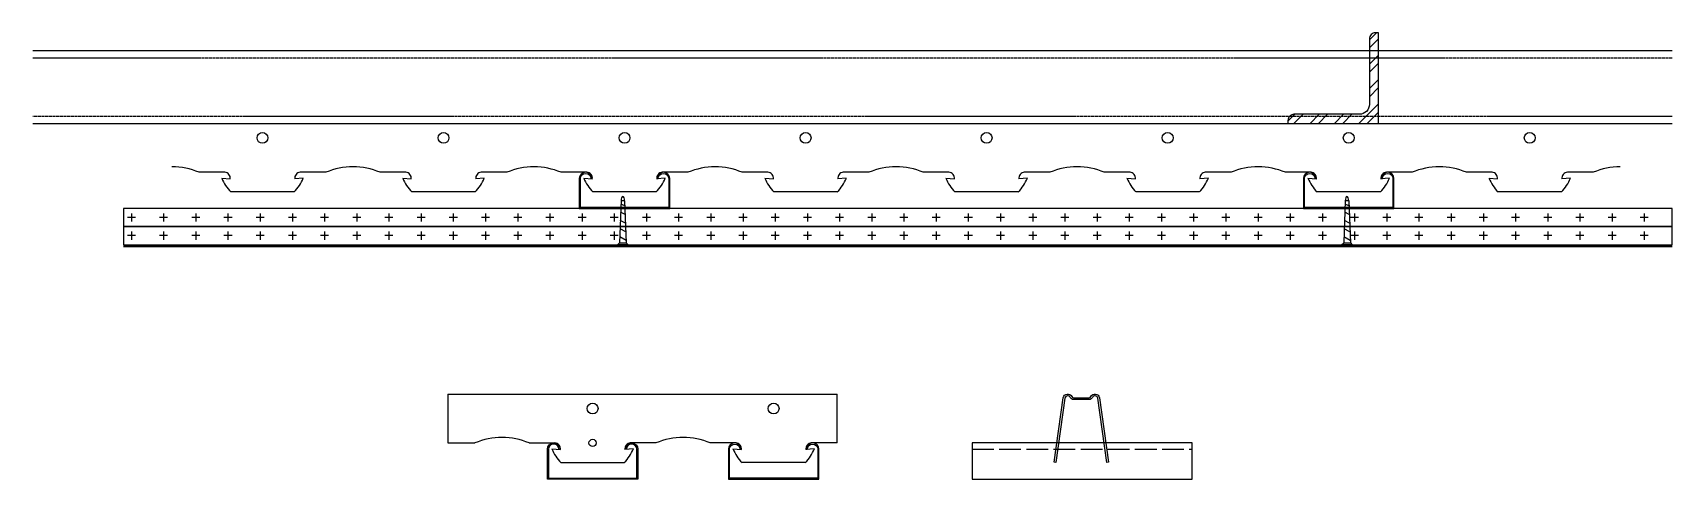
# Model space of a CAD drawing. Header units: millimetres. Extents: x -502 to 404, y -88 to 159.
import ezdxf

# ---------------------------------------------------------------- set-up
doc = ezdxf.new("R2010")
doc.units = ezdxf.units.MM
doc.linetypes.add('ACAD_ISO02W100', pattern=[15, 12, -3])
doc.linetypes.add('HIDDEN', pattern=[0.375, 0.25, -0.125])
for name, color, linetype in [('0-ST-02钢材-看线', 4, 'Continuous'), ('0-ST-03钢材-不可见线', 9, 'HIDDEN'), ('GYPSUM', 52, 'Continuous'), ('LightSteel', 4, 'Continuous'), ('钢架', 1, 'Continuous')]:
    doc.layers.add(name, color=color, linetype=linetype)
doc.layers.add('ZD-乳膠漆', color=8, linetype='Continuous', lineweight=5)

# ---------------------------------------------------------------- blocks, each defined once
blk = doc.blocks.new('YQ060117287590')
for p, q in [((-50, 23.5), (50, 23.5)), ((-20.81, -3.5), (-35, -3.5)), ((-22.5, -6.8), (-17.81, -7.2)), ((22.5, -6.8), (17.81, -7.2)), ((35, -3.5), (20.81, -3.5)), ((17.49, -14.29), (-17.49, -14.29))]:
    blk.add_line(p, q)
blk.add_lwpolyline([(-25, -7), (-25, -23.5), (25, -23.5), (25, -7, 1), (18, -7), (18.6, -7, -1), (24.4, -7), (24.4, -22.9), (-24.4, -22.9), (-24.4, -7, -1), (-18.6, -7), (-18, -7, 1)], format="xyb", close=True)
blk.add_circle((0, 15.5), 3)
for centre, radius, start, end in [((-50, -39.5), 39, 67.38014, 90), ((-1.29, 1.97), 22.96, 202.47073, 225.11134), ((-21.11, -6.82), 3.33, 353.3709, 84.70013), ((1.29, 1.97), 22.96, 314.88866, 337.52927), ((21.11, -6.82), 3.33, 95.29987, 186.6291), ((50, -39.5), 39, 90, 112.61986)]:
    blk.add_arc(centre, radius, start, end)
blk = doc.blocks.new('YQ060117282335')
for p, q in [((-50, 18.9), (50, 18.9)), ((-20.81, -8.1), (-35, -8.1)), ((35, -8.1), (20.81, -8.1)), ((-22.5, -11.4), (-17.81, -11.8)), ((22.5, -11.4), (17.81, -11.8)), ((17.49, -18.9), (-17.49, -18.9))]:
    blk.add_line(p, q)
blk.add_circle((0, 10.9), 3)
for centre, radius, start, end in [((-50, -44.1), 39, 67.38014, 90), ((-21.11, -11.42), 3.33, 353.3709, 84.70013), ((21.11, -11.42), 3.33, 95.29987, 186.6291), ((50, -44.1), 39, 90, 112.61986), ((-1.29, -2.63), 22.96, 202.47073, 225.11134), ((1.29, -2.63), 22.96, 314.88866, 337.52927)]:
    blk.add_arc(centre, radius, start, end)
blk = doc.blocks.new('yq_qgzgls')
for p, q in [((-0.48, 12.77), (-0.91, 0.51)), ((0.58, 11.26), (-0.52, 11.81)), ((0.52, 12.77), (-0.48, 12.77)), ((0.52, 12.77), (1.01, 0.51)), ((0.78, 6.23), (-0.71, 7.05)), ((0.68, 8.75), (-0.61, 9.43)), ((0.98, 1.19), (-0.9, 2.29)), ((0.88, 3.71), (-0.8, 4.67))]:
    blk.add_line(p, q)
blk.add_lwpolyline([(-0.91, 0.51), (1.01, 0.51), (1.55, 0), (-1.55, 0)], close=True)
blk.add_ellipse((0.02, 12.77), major_axis=(0, 1.22), ratio=0.408497, start_param=-1.570796, end_param=1.570796)
blk = doc.blocks.new('gdfgdsfg')
at = {"layer": '钢架'}
h = blk.add_hatch(dxfattribs=at)
h.set_pattern_fill('ANSI32', color=250)
h.set_pattern_definition([(45, (492.98, -94.423), (-6.7351921, 6.7351921), []), (45, (497.47, -94.423), (-6.7351921, 6.7351921), [])])
edge = h.paths.add_edge_path()
edge.add_line((68723.82, 4575.3), (68723.82, 4525.3))
edge.add_line((68723.82, 4525.3), (68725.49, 4525.3))
edge.add_arc((68725.49, 4528.64), 3.33, 270, 360)
edge.add_line((68728.82, 4528.64), (68728.82, 4564.8))
edge.add_arc((68734.32, 4564.8), 5.5, 90, 180, ccw=False)
edge.add_line((68734.32, 4570.3), (68770.49, 4570.3))
edge.add_arc((68770.49, 4573.64), 3.33, 270, 360)
edge.add_line((68773.82, 4573.64), (68773.82, 4575.3))
edge.add_line((68773.82, 4575.3), (68723.82, 4575.3))
at = {"layer": '钢架', "color": 4}
blk.add_lwpolyline([(68723.82, 4575.3), (68723.82, 4525.3), (68725.49, 4525.3, 0.414214), (68728.82, 4528.64), (68728.82, 4564.8, -0.414214), (68734.32, 4570.3), (68770.49, 4570.3, 0.414214), (68773.82, 4573.64), (68773.82, 4575.3)], format="xyb", close=True, dxfattribs=at)

msp = doc.modelspace()

# ---------------------------------------------------------------- hatches: boundary and pattern name
at = {"layer": 'GYPSUM'}
h = msp.add_hatch(dxfattribs=at)
h.set_pattern_fill('CROSS', color=8, scale=1.4, angle=179.99973)
h.set_pattern_definition([(179.99973, (-1601.0035, 56.516), (-8.89004, -8.88996), [4.445, -13.335]), (269.99973, (-1603.226, 58.739), (8.88996, -8.89004), [4.445, -13.335])])
h.paths.add_polyline_path([(-451.99, 51.52), (403.61, 51.5), (403.61, 61.5), (-451.99, 61.52)])
h = msp.add_hatch(dxfattribs=at)
h.set_pattern_fill('CROSS', color=8, scale=1.4, angle=179.99973)
h.set_pattern_definition([(179.99973, (-1601.004, 46.516), (-8.89004, -8.88996), [4.445, -13.335]), (269.99973, (-1603.226, 48.739), (8.88996, -8.89004), [4.445, -13.335])])
h.paths.add_polyline_path([(-451.99, 41.52), (403.61, 41.5), (403.61, 51.5), (-451.99, 51.52)])

# ---------------------------------------------------------------- linework, layer by layer
at = {"layer": '0-ST-02钢材-看线'}
for p, q in [((403.61, 148.5), (-501.99, 148.5)), ((-501.99, 108.5), (403.61, 108.5))]:
    msp.add_line(p, q, dxfattribs=at)
at = {"layer": '0-ST-03钢材-不可见线', "ltscale": 1.8}
for p, q in [((403.61, 144.5), (-501.99, 144.5)), ((-501.99, 112.5), (403.61, 112.5))]:
    msp.add_line(p, q, dxfattribs=at)
at = {"layer": 'GYPSUM'}
for points in [[(-451.99, 51.52), (403.61, 51.5), (403.61, 61.5), (-451.99, 61.52)], [(-451.99, 41.52), (403.61, 41.5), (403.61, 51.5), (-451.99, 51.52)]]:
    msp.add_lwpolyline(points, close=True, dxfattribs=at)
at = {"layer": 'LightSteel'}
for p, q in [((-272.77, -40.93), (-272.77, -67.93)), ((-272.77, -40.93), (-57.77, -40.93)), ((-63.82, -40.93), (-63.82, -40.93)), ((-57.77, -67.93), (-57.77, -40.93)), ((-272.77, -67.93), (-257.77, -67.93)), ((-227.77, -67.93), (-213.57, -67.93)), ((-215.27, -71.23), (-210.57, -71.63)), ((-170.27, -71.23), (-174.96, -71.63)), ((-157.77, -67.93), (-171.96, -67.93)), ((-113.57, -67.93), (-127.77, -67.93)), ((-115.27, -71.23), (-110.57, -71.63)), ((-70.27, -71.23), (-74.96, -71.63)), ((-57.77, -67.93), (-71.96, -67.93)), ((-210.25, -78.72), (-175.28, -78.72)), ((-75.28, -78.72), (-110.25, -78.72))]:
    msp.add_line(p, q, dxfattribs=at)
at = {"layer": 'LightSteel', "linetype": 'ACAD_ISO02W100'}
msp.add_line((16.82, -71.43), (138.38, -71.43), dxfattribs=at)
at = {"layer": 'LightSteel'}
for points in [[(68.14, -43.23), (63.18, -78.72), (62.19, -78.58), (67.18, -42.93, -0.708729), (71.98, -42.37, 0.286678), (72.88, -42.93), (81.48, -42.93, 0.286678), (82.38, -42.37, -0.708729), (87.18, -42.93), (92.18, -78.58), (91.19, -78.72), (86.21, -43.18, 0.718072), (83.28, -42.81, -0.286678), (81.48, -43.93), (72.88, -43.93, -0.286678), (71.09, -42.81, 0.726628)], [(-167.77, -71.43), (-167.77, -87.93), (-217.77, -87.93), (-217.77, -71.43, -1), (-210.77, -71.43), (-211.37, -71.43, 1), (-217.17, -71.43), (-217.17, -87.33), (-168.37, -87.33), (-168.37, -71.43, 1), (-174.17, -71.43), (-174.77, -71.43, -1)], [(-117.77, -71.43), (-117.77, -87.93), (-67.77, -87.93), (-67.77, -71.43, 1), (-74.77, -71.43), (-74.17, -71.43, -1), (-68.37, -71.43), (-68.37, -87.33), (-117.17, -87.33), (-117.17, -71.43, -1), (-111.37, -71.43), (-110.77, -71.43, 1)]]:
    msp.add_lwpolyline(points, format="xyb", close=True, dxfattribs=at)
msp.add_lwpolyline([(138.38, -67.93), (16.82, -67.93), (16.82, -87.93), (138.38, -87.93)], close=True, dxfattribs=at)
for centre, radius in [((-192.77, -48.93), 3), ((-92.77, -48.93), 3), ((-192.77, -67.93), 2)]:
    msp.add_circle(centre, radius, dxfattribs=at)
for centre, radius, start, end in [((-242.77, -103.93), 39, 67.38014, 112.61986), ((-194.05, -62.46), 22.96, 202.47073, 225.11134), ((-213.88, -71.25), 3.33, 353.3709, 84.70013), ((-191.48, -62.46), 22.96, 314.88866, 337.52927), ((-171.65, -71.25), 3.33, 95.29987, 186.6291), ((-142.77, -103.93), 39, 67.38014, 112.61986), ((-94.05, -62.46), 22.96, 202.47073, 225.11134), ((-113.88, -71.25), 3.33, 353.3709, 84.70013), ((-91.48, -62.46), 22.96, 314.88866, 337.52927), ((-71.65, -71.25), 3.33, 95.29987, 186.6291)]:
    msp.add_arc(centre, radius, start, end, dxfattribs=at)
at = {"layer": 'ZD-乳膠漆', "const_width": 1}
msp.add_lwpolyline([(403.61, 40.5), (-451.99, 40.52)], dxfattribs=at)

# ---------------------------------------------------------------- block references
at = {"layer": 'LightSteel'}
for name, p in [('YQ060117282335', (-375.13, 89.61)), ('YQ060117282335', (-275.13, 89.61)), ('YQ060117287590', (-175.13, 85)), ('YQ060117282335', (-75.13, 89.61)), ('YQ060117282335', (24.87, 89.61)), ('YQ060117282335', (124.87, 89.61)), ('YQ060117287590', (224.87, 85)), ('YQ060117282335', (324.87, 89.61))]:
    msp.add_blockref(name, p, dxfattribs=at)
at = {"layer": 'LightSteel', "xscale": 1.9, "yscale": 1.9, "zscale": 1.9}
for p in [(-176.12, 41.5), (223.88, 41.5)]:
    msp.add_blockref('yq_qgzgls', p, dxfattribs=at)
at = {"layer": '钢架', "rotation": 180}
msp.add_blockref('gdfgdsfg', (68965.13, 4683.81), dxfattribs=at)

doc.saveas('drawing.dxf')
